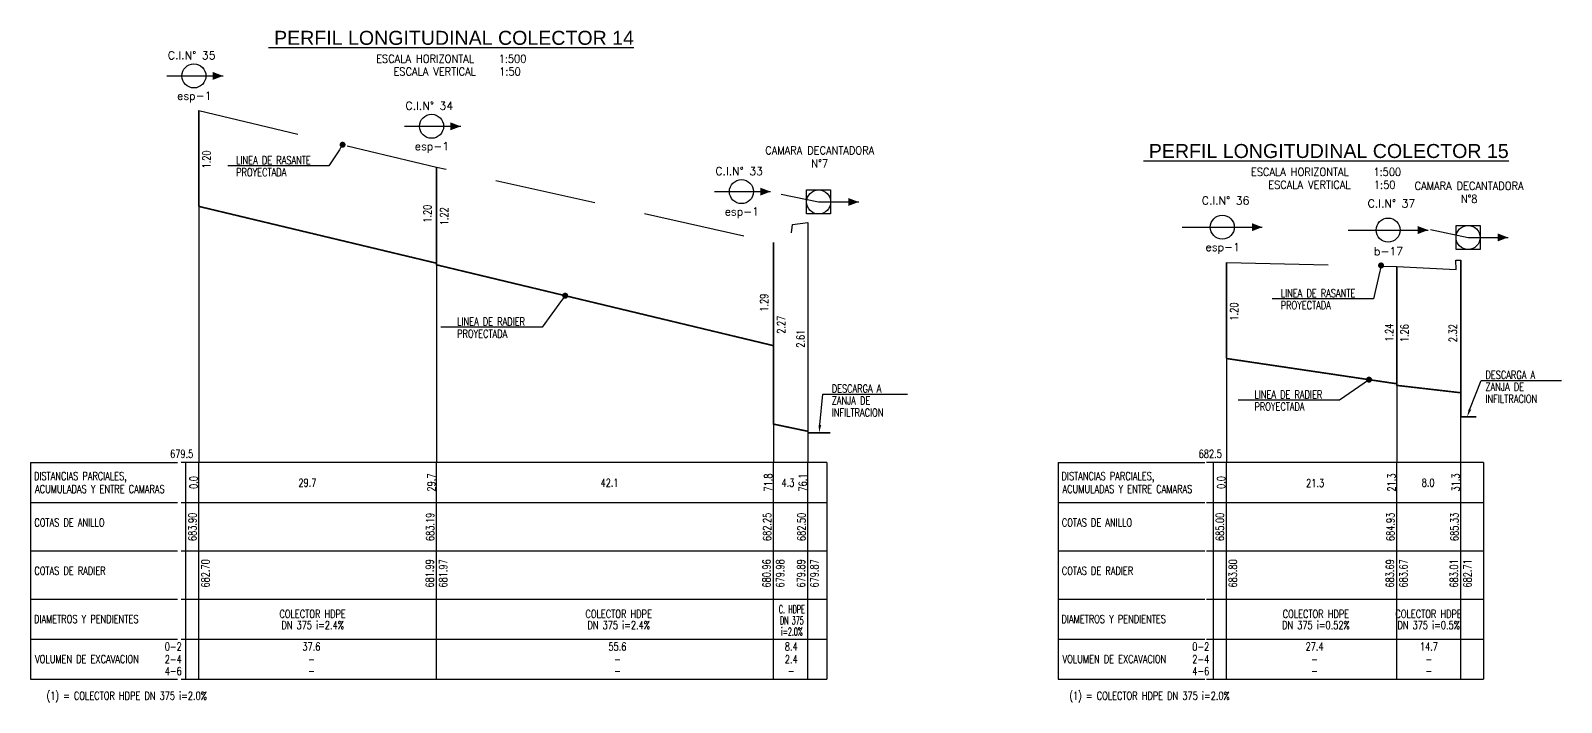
# Model space of a CAD drawing. Extents: x 352140 to 354978, y 6304672 to 6307963.
# Drawn here: x 354464.3 to 354655.5, y 6304672 to 6304755.9 of the extents above; entities that cross this region are included whole.
import ezdxf
from ezdxf import colors
from ezdxf.entities.mleader import LeaderData, LeaderLine
from ezdxf.enums import TextEntityAlignment as Align
from ezdxf.math import Vec2, Vec3

# ---------------------------------------------------------------- set-up
doc = ezdxf.new("R2010")
doc.units = 0
doc.linetypes.add('DASHED', pattern=[19.049999999999997, 12.7, -6.35])
doc.layers.get('0').update_dxf_attribs({"linetype": 'CONTINUOUS'})
for name, color, linetype in [('00-ALL SALIDA SUMIDERO', 1, 'CONTINUOUS'), ('00-FORMATO', 6, 'CONTINUOUS'), ('00_All ext_Txt', 4, 'CONTINUOUS'), ('03_Pav ext_Cota 250', 7, 'CONTINUOUS'), ('03_S2_Pav ext_Borde vereda', 7, 'CONTINUOUS'), ('05', 3, 'CONTINUOUS'), ('C-ROAD-PROF', 3, 'CONTINUOUS'), ('Perfil perfil cajon', 6, 'CONTINUOUS'), ('Perfil perfil texto', 3, 'CONTINUOUS')]:
    doc.layers.add(name, color=color, linetype=linetype)
doc.styles.add('lluvias DET-ROMANS', font='ROMANS.SHX', dxfattribs={"width": 0.9, "height": 2})
doc.styles.add('NEGRITA', font='swisse.ttf')
doc.styles.add('ROMANS', font='romans.shx', dxfattribs={"width": 0.75})

# ---------------------------------------------------------------- blocks, each defined once
blk = doc.blocks.new('_Dot')
at = {"color": 0, "linetype": 'ByBlock', "lineweight": -2}
blk.add_line((-0.5, 0), (-1, 0), dxfattribs=at)
at = {"color": 0, "linetype": 'ByBlock', "const_width": 0.5}
blk.add_lwpolyline([(-0.25, 0, 1), (0.25, 0, 1)], format="xyb", close=True, dxfattribs=at)

msp = doc.modelspace()

# ---------------------------------------------------------------- linework, layer by layer
at = {"layer": '00-ALL SALIDA SUMIDERO', "ltscale": 0.5}
for points, elevation in [([(354488.3132456957, 6304750.265610069, 0, 1, 0), (354487.0095989314, 6304750.265610069, 0, 0, 0)], -1.274502462725251e-08), ([(354518.0070267681, 6304743.968297126, 0, 1, 0), (354516.7033800037, 6304743.968297126, 0, 0, 0)], -1.274502462725251e-08), ([(354556.7181971252, 6304735.807557489, 0, 1, 0), (354555.4145503609, 6304735.807557489, 0, 0, 0)], -1.274502462725251e-08), ([(354618.1522332717, 6304731.366828771, 0, 1, 0), (354616.8485865073, 6304731.366828771, 0, 0, 0)], -1e-10)]:
    msp.add_lwpolyline(points, format="xyseb", dxfattribs=dict(at, elevation=elevation))
at = {"layer": '00-ALL SALIDA SUMIDERO', "ltscale": 0.5, "const_width": 0.2}
for points in [[(354485.2890310542, 6304733.959899182), (354485.2890310542, 6304745.959899182)], [(354514.9890310543, 6304726.859899179), (354514.9890310543, 6304738.859899165)], [(354485.2890310542, 6304733.959899182), (354514.9890310543, 6304726.859899183), (354514.9890310543, 6304726.659899169), (354557.0890310542, 6304716.559899148), (354557.0890310542, 6304706.759899182), (354561.3890310542, 6304705.859899146), (354561.3890310542, 6304705.659899146), (354564.1679189082, 6304705.659899146)], [(354561.3890310542, 6304705.859899146), (354561.3890310542, 6304731.959899146)], [(354557.0890310542, 6304716.559899148), (354557.0890310542, 6304729.459899148)], [(354613.6710682827, 6304726.95989933), (354613.6710682827, 6304714.959899332)], [(354634.9710682827, 6304726.459899322), (354634.9710682827, 6304711.798180583)], [(354642.9710682827, 6304707.675130074), (354642.9710682827, 6304727.276790713)], [(354613.6710682827, 6304714.959899332), (354634.9710682827, 6304711.798180583), (354634.9710682827, 6304711.598180583), (354642.9710682827, 6304710.675130074), (354642.9710682827, 6304707.675130074), (354644.8845818484, 6304707.673388096)]]:
    msp.add_lwpolyline(points, dxfattribs=at)
at = {"layer": '00-ALL SALIDA SUMIDERO', "ltscale": 0.5}
for points in [[(354567.7206265252, 6304734.515368352, 0, 1, 0), (354566.4169797609, 6304734.515368352, 0, 0, 0)], [(354638.8747656375, 6304731.00680747, 0, 1, 0), (354637.5711188731, 6304731.00680747, 0, 0, 0)], [(354648.8576088325, 6304730.083831125, 0, 1, 0), (354647.5539620682, 6304730.083831125, 0, 0, 0)]]:
    msp.add_lwpolyline(points, format="xyseb", dxfattribs=at)
at = {"layer": '03_Pav ext_Cota 250', "color": 7}
for points in [[(354485.2890310542, 6304674.908357416), (354485.2890310542, 6304701.959899182)], [(354514.9890310543, 6304674.908357413), (354514.9890310543, 6304701.959899179)], [(354557.0890310542, 6304674.908357416), (354557.0890310542, 6304701.959899182)], [(354561.3890310542, 6304674.908357416), (354561.3890310542, 6304701.959899182)], [(354613.6710682827, 6304674.908357566), (354613.6710682827, 6304701.959899332)], [(354634.9710682827, 6304674.908357556), (354634.9710682827, 6304701.959899322)], [(354642.9710682827, 6304674.908357556), (354642.9710682827, 6304701.959899322)]]:
    msp.add_lwpolyline(points, dxfattribs=at)
at = {"layer": '03_S2_Pav ext_Borde vereda'}
for points in [[(354485.2890310542, 6304733.959899182), (354485.2890310542, 6304701.959899182)], [(354514.9890310543, 6304726.659899165), (354514.9890310543, 6304701.959899179)], [(354613.6710682827, 6304714.959899332), (354613.6710682827, 6304701.959899332)], [(354634.9710682827, 6304711.798180583), (354634.9710682827, 6304701.959899365)], [(354642.9710682827, 6304701.959899317), (354642.9762711723, 6304707.675125337)], [(354557.0890310542, 6304706.759899182), (354557.0890310542, 6304701.959899182)], [(354561.3890310542, 6304705.859899146), (354561.3890310542, 6304701.959899182)]]:
    msp.add_lwpolyline(points, dxfattribs=at)
at = {"layer": '05', "color": 1}
for p, q in [((354481.2836306981, 6304750.26561007, -1.274502462725251e-08), (354488.3132456957, 6304750.265610069, -1.274502462725251e-08)), ((354510.9774117704, 6304743.968297127, -1.274502462725251e-08), (354518.0070267681, 6304743.968297126, -1.274502462725251e-08)), ((354549.6885821276, 6304735.80755749, -1.274502462725251e-08), (354556.7181971252, 6304735.807557489, -1.274502462725251e-08)), ((354562.7206265252, 6304734.515368352), (354567.7206265252, 6304734.515368352)), ((354608.1522332717, 6304731.366828771), (354618.1522332717, 6304731.366828771)), ((354628.8747656375, 6304731.00680747), (354638.8747656375, 6304731.00680747)), ((354643.8576088325, 6304730.083831125), (354648.8576088325, 6304730.083831125))]:
    msp.add_line(p, q, dxfattribs=at)
for points in [[(354564.2206265252, 6304733.015368352), (354561.2206265252, 6304733.015368352), (354561.2206265252, 6304736.015368352), (354564.2206265252, 6304736.015368352)], [(354645.3576088325, 6304728.583831125), (354642.3576088325, 6304728.583831125), (354642.3576088325, 6304731.583831125), (354645.3576088325, 6304731.583831125)]]:
    msp.add_lwpolyline(points, close=True, dxfattribs=at)
for points in [[(354558.0243668852, 6304735.508454985), (354562.7206265252, 6304734.515368352)], [(354639.1613491925, 6304731.076917758), (354643.8576088325, 6304730.083831125)]]:
    msp.add_lwpolyline(points, dxfattribs=at)
for centre in [(354484.6668209241, 6304750.265610069, -1.274502462725251e-08), (354514.3606019964, 6304743.968297126, -1.274502462725251e-08), (354553.0717723536, 6304735.807557489, -1.274502462725251e-08), (354562.7206265252, 6304734.515368352), (354613.1522332717, 6304731.366828771), (354633.8747656375, 6304731.00680747), (354643.8576088325, 6304730.083831125)]:
    msp.add_circle(centre, 1.5, dxfattribs=at)
at = {"layer": 'C-ROAD-PROF', "color": 3, "linetype": 'DASHED', "lineweight": -3, "flags": 128}
for points in [[(354485.2890310542, 6304745.959899182), (354514.9890310543, 6304738.859899169), (354557.0890310542, 6304729.459899148), (354559.3115375848, 6304730.652856364), (354559.4388050489, 6304731.681760794), (354561.3890310542, 6304731.959899146)], [(354613.6710682827, 6304726.95989933), (354634.9710682827, 6304726.459899322), (354642.370885146, 6304726.087116816), (354642.3480395267, 6304727.257109078), (354642.9710682827, 6304727.259899317)]]:
    msp.add_lwpolyline(points, dxfattribs=at)
at = {"layer": 'Perfil perfil cajon'}
for p, q in [((354464.2609581907, 6304701.959899186), (354482.6091992704, 6304701.959899187)), ((354464.2609581906, 6304701.959899186), (354464.2609581892, 6304674.908357421)), ((354563.7367685188, 6304701.959899145), (354483.0524462583, 6304701.959899186)), ((354483.6302122962, 6304701.959899186), (354483.630212295, 6304674.90835742)), ((354592.6429954191, 6304701.959899336), (354610.9912364989, 6304701.959899337)), ((354592.642995419, 6304701.959899336), (354592.6429954176, 6304674.908357571)), ((354645.7897300485, 6304701.95989933), (354611.1686968845, 6304701.959899336)), ((354612.0122495246, 6304701.959899336), (354612.0122495235, 6304674.90835757)), ((354464.2609581893, 6304674.90835742), (354482.6091992686, 6304674.90835742)), ((354592.6429954177, 6304674.90835757), (354610.991236497, 6304674.90835757))]:
    msp.add_line(p, q, dxfattribs=at)
at = {"layer": 'Perfil perfil cajon', "color": 7}
for p, q in [((354464.2609581904, 6304696.959899189), (354482.6091992714, 6304696.959899185)), ((354464.2609581904, 6304696.959899189), (354482.6091992704, 6304696.959899185)), ((354483.0524462583, 6304696.959899184), (354563.7367685175, 6304696.959899143)), ((354592.6429954189, 6304696.959899339), (354610.9912364998, 6304696.959899335)), ((354592.6429954189, 6304696.959899339), (354610.9912364989, 6304696.959899335)), ((354611.1686968845, 6304696.959899334), (354645.7897300472, 6304696.959899328)), ((354464.2609581901, 6304690.934128303), (354482.6091992695, 6304690.934128303)), ((354483.0524462573, 6304690.934128302), (354563.736768516, 6304690.934128258)), ((354592.6429954185, 6304690.934128453), (354610.9912364979, 6304690.934128453)), ((354611.1686968835, 6304690.934128452), (354645.7897300457, 6304690.934128443)), ((354464.2609581897, 6304684.90835742), (354482.6091992686, 6304684.908357417)), ((354483.0524462573, 6304684.908357418), (354563.7367685144, 6304684.908357374)), ((354592.6429954182, 6304684.90835757), (354610.991236497, 6304684.908357567)), ((354611.1686968835, 6304684.908357568), (354645.7897300441, 6304684.908357559)), ((354464.2609581895, 6304679.908357421), (354482.6091992686, 6304679.908357421)), ((354483.0524462564, 6304679.90835742), (354563.736768513, 6304679.908357376)), ((354592.6429954179, 6304679.908357571), (354610.991236497, 6304679.908357571)), ((354611.1686968826, 6304679.90835757), (354645.7897300427, 6304679.908357561))]:
    msp.add_line(p, q, dxfattribs=at)
at = {"layer": 'Perfil perfil cajon'}
for points in [[(354563.7367685188, 6304701.959899111), (354563.7367685118, 6304674.908357345)], [(354645.7897300485, 6304701.959899295), (354645.7897300415, 6304674.908357529)], [(354483.0524462564, 6304674.908357419), (354563.7367685118, 6304674.908357378)], [(354611.1686968826, 6304674.908357569), (354645.7897300415, 6304674.908357562)]]:
    msp.add_lwpolyline(points, dxfattribs=at)

# ---------------------------------------------------------------- texts
at = {"layer": '00-FORMATO', "color": 6, "style": 'NEGRITA'}
for s, p in [('%%U PERFIL LONGITUDINAL COLECTOR 14', (354516.8211769181, 6304755.025636002)), ('%%U PERFIL LONGITUDINAL COLECTOR 15', (354626.11494867, 6304740.884521756))]:
    msp.add_text(s, height=1.750000116368201, dxfattribs=at).set_placement(p, align=Align.MIDDLE)
at = {"layer": '00-FORMATO', "color": 0, "style": 'ROMANS', "width": 0.9}
for s, p in [('ESCALA HORIZONTAL   1:500', (354516.8211769181, 6304752.409353132)), ('ESCALA VERTICAL   1:50', (354517.5502506655, 6304750.812339823)), ('ESCALA HORIZONTAL   1:500', (354626.11494867, 6304738.268238886)), ('ESCALA VERTICAL   1:50', (354626.8440224174, 6304736.671225577))]:
    msp.add_text(s, height=1.000000066496115, dxfattribs=at).set_placement(p, align=Align.MIDDLE)
at = {"layer": 'Perfil perfil texto', "color": 0, "style": 'lluvias DET-ROMANS'}
for s, p in [('C.I.N%%D 35', (354484.3845776343, 6304752.83559471, -1.274502462725251e-08)), ('esp-1', (354484.7150537307, 6304747.619847806, -1.274502462725251e-08)), ('C.I.N%%D 34', (354514.0783587067, 6304746.538281767, -1.274502462725251e-08)), ('esp-1', (354514.408834803, 6304741.322534863, -1.274502462725251e-08)), ('C.I.N%%D 33', (354552.7895290639, 6304738.37754213, -1.274502462725251e-08)), ('esp-1', (354553.1200051602, 6304733.161795226, -1.274502462725251e-08)), ('C.I.N%%D 36', (354613.5670547049, 6304734.693959033)), ('C.I.N%%D 37', (354634.2895870708, 6304734.333937732)), ('esp-1', (354613.2004660783, 6304728.721066508)), ('b-17', (354633.9229984441, 6304728.361045207))]:
    msp.add_text(s, height=1, rotation=359.9999999466392, dxfattribs=at).set_placement(p, align=Align.MIDDLE)
at = {"layer": 'Perfil perfil texto', "color": 0, "style": 'lluvias DET-ROMANS', "width": 0.75}
for s, rotation, p in [('1.20', 89.99999994663915, (354486.2358950187, 6304739.825342905)), ('1.20', 89.99999994663915, (354513.8292394751, 6304733.049565868)), ('1.22', 89.99999994663915, (354515.9358950187, 6304732.725342896)), ('1.29', 89.99999994663915, (354555.905638068, 6304721.930760013)), ('1.20', 89.99999994663915, (354614.6179322471, 6304720.825343054)), ('2.27', 89.99999994663915, (354558.0358950187, 6304719.173704415)), ('1.24', 89.99999994663915, (354634.0171025979, 6304718.18263471)), ('1.26', 89.99999994663915, (354635.9179322471, 6304718.125343045)), ('2.32', 89.99999994663915, (354641.9676251865, 6304718.125343045)), ('2.61', 89.99999994663915, (354560.4557515257, 6304717.431319647)), ('29.7', 359.9999999466392, (354498.8415915609, 6304699.440087784)), ('42.1', 359.9999999466392, (354536.6000016713, 6304699.440087789)), ('4.3', 359.9999999466392, (354558.8826772172, 6304699.440087789)), ('21.3', 359.9999999466392, (354624.7510316388, 6304699.401391661)), ('8.0', 359.9999999466392, (354638.8676232688, 6304699.440087939)), ('683.90', 90.00000005336085, (354484.4749001986, 6304693.916628232)), ('683.19', 90.00000005336085, (354514.1749001986, 6304693.916628195)), ('682.25', 90.00000005336085, (354556.2749001986, 6304693.916628188)), ('682.50', 90.00000005336085, (354560.5749001986, 6304693.916628191)), ('685.00', 90.00000005336085, (354612.856937427, 6304693.916628382)), ('684.93', 90.00000005336085, (354634.156937427, 6304693.916628376)), ('685.33', 90.00000005336085, (354642.156937427, 6304693.916628376)), ('682.70', 90.00000005336085, (354486.0985922613, 6304688.107507311)), ('681.99', 90.00000005336085, (354514.1198318347, 6304688.107507274)), ('681.97', 90.00000005336085, (354515.7985922613, 6304688.107507274)), ('680.96', 90.00000005336085, (354556.2198318347, 6304688.107507267)), ('679.98', 90.00000005336085, (354557.8985922613, 6304688.107507267)), ('679.89', 90.00000005336085, (354560.5198318347, 6304688.10750727)), ('679.87', 90.00000005336085, (354562.1985922613, 6304688.10750727)), ('683.80', 90.00000005336085, (354614.4806294898, 6304688.107507461)), ('683.69', 90.00000005336085, (354634.1018690632, 6304688.107507454)), ('683.67', 90.00000005336085, (354635.7806294897, 6304688.107507454)), ('683.01', 90.00000005336085, (354642.1018690632, 6304688.107507454)), ('682.71', 90.00000005336085, (354643.7806294897, 6304688.107507454))]:
    msp.add_text(s, height=0.9999999999999994, rotation=rotation, dxfattribs=at).set_placement(p, align=Align.MIDDLE_CENTER)
for s, p in [('679.5', (354481.6911611308, 6304702.547145637)), ('682.5', (354610.2015062068, 6304702.547145787))]:
    msp.add_text(s, height=0.9999999999999994, rotation=359.9999999466392, dxfattribs=at).set_placement(p)
for s, p in [('DISTANCIAS PARCIALES,', (354464.6831314684, 6304700.269423001)), ('DISTANCIAS PARCIALES,', (354593.0651686969, 6304700.26942315)), ('ACUMULADAS Y ENTRE CAMARAS', (354464.8164648009, 6304698.650375382)), ('ACUMULADAS Y ENTRE CAMARAS', (354593.1985020294, 6304698.650375532)), ('COTAS DE ANILLO', (354464.7259886057, 6304694.459899192)), ('COTAS DE ANILLO', (354593.1080258341, 6304694.459899342)), ('COTAS DE RADIER', (354464.7259886029, 6304688.434128304)), ('COTAS DE RADIER', (354593.1080258313, 6304688.434128454)), ('DIAMETROS Y PENDIENTES', (354464.6831314572, 6304682.408357425)), ('DIAMETROS Y PENDIENTES', (354593.0651686857, 6304682.408357575)), ('VOLUMEN DE EXCAVACION', (354464.8164647882, 6304677.408357423)), ('VOLUMEN DE EXCAVACION', (354593.1985020167, 6304677.408357573))]:
    msp.add_text(s, height=0.9999999999999994, rotation=359.9999999466392, dxfattribs=at).set_placement(p, align=Align.MIDDLE_LEFT)
for s, p in [('0.0', (354485.1290161774, 6304699.459899175)), ('29.7', (354514.8290161774, 6304699.459899134)), ('71.8', (354556.9290161774, 6304699.459899127)), ('76.1', (354561.2290161774, 6304699.45989913)), ('0.0', (354613.5110534058, 6304699.459899325)), ('21.3', (354634.8110534058, 6304699.459899315)), ('31.3', (354642.8110534058, 6304699.459899315))]:
    msp.add_text(s, height=0.9999999999999994, rotation=90.00000005336085, dxfattribs=at).set_placement(p, align=Align.CENTER)
for s, p in [('0-2', (354482.0801388727, 6304678.965021169)), ('37.6', (354499.3426213553, 6304678.965021191)), ('55.6', (354537.578030045, 6304678.965021191)), ('8.4', (354559.3014543913, 6304678.965021191)), ('0-2', (354610.4621761012, 6304678.965021319)), ('27.4', (354624.6892511008, 6304678.965021341)), ('14.7', (354638.9657081268, 6304678.965021341)), ('2-4', (354482.0801388727, 6304677.378382024)), ('4-6', (354482.0801388727, 6304675.905328397)), ('-', (354499.3426213562, 6304677.378382044)), ('-', (354537.5780300459, 6304677.378382044)), ('2.4', (354559.3014543923, 6304677.378382044)), ('2-4', (354610.4621761012, 6304677.378382174)), ('4-6', (354610.4621761012, 6304675.905328547)), ('-', (354624.6892511018, 6304677.378382194)), ('-', (354638.9657081278, 6304677.378382194)), ('-', (354499.3426213553, 6304675.905328419)), ('-', (354537.578030045, 6304675.905328419)), ('-', (354559.3014543913, 6304675.905328419)), ('-', (354624.6892511008, 6304675.905328569)), ('-', (354638.9657081268, 6304675.905328569))]:
    msp.add_text(s, height=0.9999999999999994, rotation=359.9999999466392, dxfattribs=at).set_placement(p, align=Align.MIDDLE)
at = {"layer": 'Perfil perfil texto', "color": 0, "attachment_point": 2, "style": 'lluvias DET-ROMANS'}
for s, insert, char_height, width, rotation, line_spacing_factor in [('CAMARA DECANTADORA \\PN%%D7', (354562.8538553563, 6304741.466331968), 1, 13.2085714290227, 359.9999999733196, 0.9806521173167446), ('CAMARA DECANTADORA \\PN%%D8', (354643.9908376636, 6304737.034794741), 1, 13.2085714290227, 359.9999999733196, 0.9806521173167446), ('{\\W0.5;C. HDPE \\PDN 375 \\Pi=2.0%}', (354559.3717979869, 6304684.126822489), 0.9999999999999994, 12.13178571521333, 359.99999994663915, 0.8392062547483613), ('{\\W0.75;COLECTOR HDPE \\PDN 375 i=2.4%}', (354499.5002235256, 6304683.545002914), 0.9999999999999994, 12.13178571521333, 359.99999994663915, 0.8392062547483613), ('{\\W0.75;COLECTOR HDPE \\PDN 375 i=2.4%}', (354537.7356322153, 6304683.545002914), 0.9999999999999994, 12.13178571521333, 359.99999994663915, 0.8392062547483613), ('{\\W0.75;COLECTOR HDPE \\PDN 375 i=0.52%}', (354624.8468532711, 6304683.545003064), 0.9999999999999994, 12.13178571521333, 359.99999994663915, 0.8392062547483613), ('{\\W0.75;COLECTOR HDPE \\PDN 375 i=0.5%}', (354638.9340481209, 6304683.545003064), 0.9999999999999994, 12.13178571521333, 359.99999994663915, 0.8392062547483613), ('{\\W0.75;(1) = COLECTOR HDPE DN 375 i=2.0%}', (354476.2738325685, 6304673.325725238), 0.9999999999999994, 83.57829935305978, 359.99999994663915, 0.8392062547483613), ('{\\W0.75;(1) = COLECTOR HDPE DN 375 i=2.0%}', (354604.0673423206, 6304673.325725388), 0.9999999999999994, 83.57829935305978, 359.99999994663915, 0.8392062547483613)]:
    msp.add_mtext(s, dxfattribs=dict(at, insert=insert, char_height=char_height, width=width, rotation=rotation, line_spacing_factor=line_spacing_factor))

# ---------------------------------------------------------------- leaders
at = {"layer": '00_All ext_Txt'}
ml = msp.add_multileader_mtext('Standard', dxfattribs=at)
ml.set_content('{\\C256;LINEA DE RASANTE PROYECTADA}', color=2, style='ROMANS')
ml.set_leader_properties(color=7)
ml.set_arrow_properties(name='DOT')
ml.build(insert=Vec2(0, 0))
ml.multileader.update_dxf_attribs({"text_left_attachment_type": 6, "text_right_attachment_type": 6, "dogleg_length": 0.4164050059420628, "arrow_head_size": 0.75})
ctx = ml.context
ctx.base_point, ctx.char_height, ctx.arrow_head_size, ctx.landing_gap_size, ctx.plane_origin, ctx.plane_x_axis, ctx.plane_y_axis = Vec3(354489.8929513845, 6304739.0315109, 3.480012677324148e-08), 1, 0.75, 0.05000000250530529, Vec3(354499.3039119366, 6304745.307946272, 3.062527350496661e-08), Vec3(1, -1.27675647831893e-15, -3.517525297178413e-09), Vec3(1.292968947391459e-15, 1, 4.609055430399856e-09)
ctx.left_attachment, ctx.right_attachment = 6, 6
notes = []
notes.append((ctx, [(1, (1, 1, 0), (354501.5332805358, 6304739.0315109, -6.145025484035767e-09), (-1, 1.27675647831893e-15, 3.517525297178411e-09), 1.040329146316736, [(1, [(354503.2412966849, 6304741.668280118)], 0, [])])]))
ctx.mtext.insert, ctx.mtext.text_direction, ctx.mtext.rotation, ctx.mtext.width, ctx.mtext.line_spacing_factor, ctx.mtext.line_spacing_style, ctx.mtext.flow_direction, ctx.mtext.extrusion = Vec3(354489.942951387, 6304740.2315109, 4.015511701604992e-08), Vec3(1, -1.27675647831893e-15, -3.517525297178413e-09), 6.283185307179585, 11.43449085514294, 0.8999999999999998, 2, 5, Vec3(3.517525297178409e-09, -4.609055430399863e-09, 1)
ml = msp.add_multileader_mtext('Standard', dxfattribs=at)
ml.set_content('{\\C256;LINEA DE RASANTE PROYECTADA}', color=2, style='ROMANS')
ml.set_leader_properties(color=7)
ml.set_arrow_properties(name='DOT')
ml.build(insert=Vec2(0, 0))
ml.multileader.update_dxf_attribs({"text_left_attachment_type": 6, "text_right_attachment_type": 6, "dogleg_length": 0.4164050059420628, "arrow_head_size": 0.75})
ctx = ml.context
ctx.base_point, ctx.char_height, ctx.arrow_head_size, ctx.landing_gap_size, ctx.plane_origin, ctx.plane_x_axis, ctx.plane_y_axis = Vec3(354620.3998676749, 6304722.407770108, 2.820012762996353e-08), 1, 0.75, 0.05000000250530529, Vec3(354629.8108282271, 6304743.684205484, 9.316110583056416e-08), Vec3(1, -1.27675647831893e-15, -3.517525297178413e-09), Vec3(1.292968947391459e-15, 1, 4.609055430399856e-09)
ctx.left_attachment, ctx.right_attachment = 6, 6
notes.append((ctx, [(1, (1, 1, 0), (354632.0401968262, 6304722.407770108, -1.274502462731372e-08), (-1, 1.27675647831893e-15, 3.517525297178411e-09), 1.040329146316736, [(1, [(354632.9905186156, 6304726.582566286, 3.154061440796362e-09)], 0, [])])]))
ctx.mtext.insert, ctx.mtext.text_direction, ctx.mtext.rotation, ctx.mtext.width, ctx.mtext.line_spacing_factor, ctx.mtext.line_spacing_style, ctx.mtext.flow_direction, ctx.mtext.extrusion = Vec3(354620.4498676774, 6304723.607770109, 3.355511787277199e-08), Vec3(1, -1.27675647831893e-15, -3.517525297178413e-09), 6.283185307179585, 11.43449085514294, 0.8999999999999998, 2, 5, Vec3(3.517525297178409e-09, -4.609055430399863e-09, 1)
ml = msp.add_multileader_mtext('Standard', dxfattribs=at)
ml.set_content('{\\C256;LINEA DE RADIER PROYECTADA}', color=2, style='ROMANS')
ml.set_leader_properties(color=7)
ml.set_arrow_properties(name='DOT')
ml.build(insert=Vec2(0, 0))
ml.multileader.update_dxf_attribs({"text_left_attachment_type": 6, "text_right_attachment_type": 6, "dogleg_length": 0.4164050059420628, "arrow_head_size": 0.75})
ctx = ml.context
ctx.base_point, ctx.char_height, ctx.arrow_head_size, ctx.landing_gap_size, ctx.plane_origin, ctx.plane_x_axis, ctx.plane_y_axis = Vec3(354517.4978199835, 6304718.861338701, 2.947815309986842e-08), 1, 0.75, 0.05000000250530529, Vec3(354528.6907826704, 6304723.963858499, 1.362442029042684e-08), Vec3(1, -1.27675647831893e-15, -3.517525297178413e-09), Vec3(1.292968947391459e-15, 1, 4.609055430399856e-09)
ctx.left_attachment, ctx.right_attachment = 6, 6
notes.append((ctx, [(1, (1, 1, 0), (354528.1738634206, 6304718.861338701, -8.075099763701065e-09), (-1, 1.27675647831893e-15, 3.517525297178411e-09), 1.040329146316736, [(1, [(354531.0484497461, 6304722.80716451)], 0, [])])]))
ctx.mtext.insert, ctx.mtext.text_direction, ctx.mtext.rotation, ctx.mtext.width, ctx.mtext.line_spacing_factor, ctx.mtext.line_spacing_style, ctx.mtext.flow_direction, ctx.mtext.extrusion = Vec3(354517.547819986, 6304720.061338701, 3.483314334267683e-08), Vec3(1, -1.27675647831893e-15, -3.517525297178413e-09), 6.283185307179585, 11.43449085514294, 0.8999999999999998, 2, 5, Vec3(3.517525297178409e-09, -4.609055430399863e-09, 1)
ml = msp.add_multileader_mtext('Standard', dxfattribs=at)
ml.set_content('{\\C256;LINEA DE RADIER PROYECTADA}', color=2, style='ROMANS')
ml.set_leader_properties(color=7)
ml.set_arrow_properties(name='DOT')
ml.build(insert=Vec2(0, 0))
ml.multileader.update_dxf_attribs({"text_left_attachment_type": 6, "text_right_attachment_type": 6, "dogleg_length": 0.4164050059420628, "arrow_head_size": 0.75})
ctx = ml.context
ctx.base_point, ctx.char_height, ctx.arrow_head_size, ctx.landing_gap_size, ctx.plane_origin, ctx.plane_x_axis, ctx.plane_y_axis = Vec3(354617.1139459951, 6304709.75053996, 4.61114085740204e-08), 1, 0.75, 0.05000000250530529, Vec3(354630.8846217016, 6304728.211490283, 8.276025175930234e-08), Vec3(1, -1.27675647831893e-15, -3.517525297178413e-09), Vec3(1.292968947391459e-15, 1, 4.609055430399856e-09)
ctx.left_attachment, ctx.right_attachment = 6, 6
notes.append((ctx, [(1, (1, 1, 0), (354627.7899894321, 6304709.75053996, 8.558155710450919e-09), (-1, 1.27675647831893e-15, 3.517525297178411e-09), 1.040329146316736, [(1, [(354631.4927145567, 6304712.314498714, 7.351154445851166e-09)], 0, [])])]))
ctx.mtext.insert, ctx.mtext.text_direction, ctx.mtext.rotation, ctx.mtext.width, ctx.mtext.line_spacing_factor, ctx.mtext.line_spacing_style, ctx.mtext.flow_direction, ctx.mtext.extrusion = Vec3(354617.1639459976, 6304710.950539961, 5.146639881682887e-08), Vec3(1, -1.27675647831893e-15, -3.517525297178413e-09), 6.283185307179585, 11.43449085514294, 0.8999999999999998, 2, 5, Vec3(3.517525297178409e-09, -4.609055430399863e-09, 1)
ml = msp.add_multileader_mtext('Standard', dxfattribs=at)
ml.set_content('{\\C256;DESCARGA A ZANJA DE INFILTRACION}', color=2, style='ROMANS')
ml.set_leader_properties(color=7)
ml.build(insert=Vec2(0, 0))
ml.multileader.update_dxf_attribs({"text_left_attachment_type": 6, "text_right_attachment_type": 6, "dogleg_length": 0.5, "arrow_head_size": 1})
ctx = ml.context
ctx.base_point, ctx.char_height, ctx.arrow_head_size, ctx.landing_gap_size, ctx.plane_origin, ctx.plane_x_axis, ctx.plane_y_axis = Vec3(354645.9845534139, 6304712.213228854, -1.131832964739415e-07), 1, 1, 0.05000000250530529, Vec3(354654.2041743284, 6304723.987959304, -8.782563564580381e-08), Vec3(1, -1.27675647831893e-15, -3.517525297178413e-09), Vec3(1.292968947391459e-15, 1, 4.609055430399856e-09)
ctx.left_attachment, ctx.right_attachment = 6, 6
notes.append((ctx, [(0, (1, 1, 0), (354645.4845534139, 6304712.213228854, -1.114245338253523e-07), (1, -1.333980486555479e-15, -3.51752529717841e-09), 0.5, [(1, [(354643.7416432319, 6304707.674428577, -1.262133852337375e-07)], 0, [])])]))
ctx.mtext.insert, ctx.mtext.text_direction, ctx.mtext.rotation, ctx.mtext.width, ctx.mtext.line_spacing_factor, ctx.mtext.line_spacing_style, ctx.mtext.flow_direction, ctx.mtext.extrusion = Vec3(354646.0345534164, 6304713.413228855, -1.07828306231133e-07), Vec3(1, -1.27675647831893e-15, -3.517525297178413e-09), 6.283185307179585, 9.390952380952383, 0.8999999999999998, 2, 5, Vec3(3.517525297178409e-09, -4.609055430399863e-09, 1)
ml = msp.add_multileader_mtext('Standard', dxfattribs=at)
ml.set_content('{\\C256;DESCARGA A ZANJA DE INFILTRACION}', color=2, style='ROMANS')
ml.set_leader_properties(color=7)
ml.build(insert=Vec2(0, 0))
ml.multileader.update_dxf_attribs({"text_left_attachment_type": 6, "text_right_attachment_type": 6, "dogleg_length": 0.4164050059420628, "arrow_head_size": 1})
ctx = ml.context
ctx.base_point, ctx.char_height, ctx.arrow_head_size, ctx.landing_gap_size, ctx.plane_origin, ctx.plane_x_axis, ctx.plane_y_axis = Vec3(354564.3027195001, 6304710.494444185, 1.692111740614778e-08), 1, 1, 0.05000000250530529, Vec3(354534.3249671701, 6304717.48850623, 1.546046392349194e-07), Vec3(1, -1.27675647831893e-15, -3.517525297178413e-09), Vec3(1.292968947391459e-15, 1, 4.609055430399856e-09)
ctx.left_attachment, ctx.right_attachment = 6, 6
notes.append((ctx, [(0, (1, 1, 0), (354563.2623903538, 6304710.494444185, 2.058050149570891e-08), (1, -1.333980486555479e-15, -3.51752529717841e-09), 1.040329146316736, [(1, [(354562.7784749812, 6304705.659899146)], 0, [])])]))
ctx.mtext.insert, ctx.mtext.text_direction, ctx.mtext.rotation, ctx.mtext.width, ctx.mtext.line_spacing_factor, ctx.mtext.line_spacing_style, ctx.mtext.flow_direction, ctx.mtext.extrusion = Vec3(354564.3527195026, 6304711.694444185, 2.22761076489562e-08), Vec3(1, -1.27675647831893e-15, -3.517525297178413e-09), 6.283185307179585, 9.390952380952383, 0.8999999999999998, 2, 5, Vec3(3.517525297178409e-09, -4.609055430399863e-09, 1)
for ctx, leaders in notes:
    for number, flags, end, landing, length, lines in leaders:
        leader = LeaderData()
        leader.index, (leader.has_last_leader_line, leader.has_dogleg_vector, leader.attachment_direction) = number, flags
        leader.last_leader_point, leader.dogleg_vector, leader.dogleg_length = Vec3(end), Vec3(landing), length
        for number, points, colour, breaks in lines:
            line = LeaderLine()
            line.index, line.vertices, line.color, line.breaks = number, Vec3.list(points), colors.encode_raw_color(colour), breaks
            leader.lines.append(line)
        ctx.leaders.append(leader)

doc.saveas('drawing.dxf')
